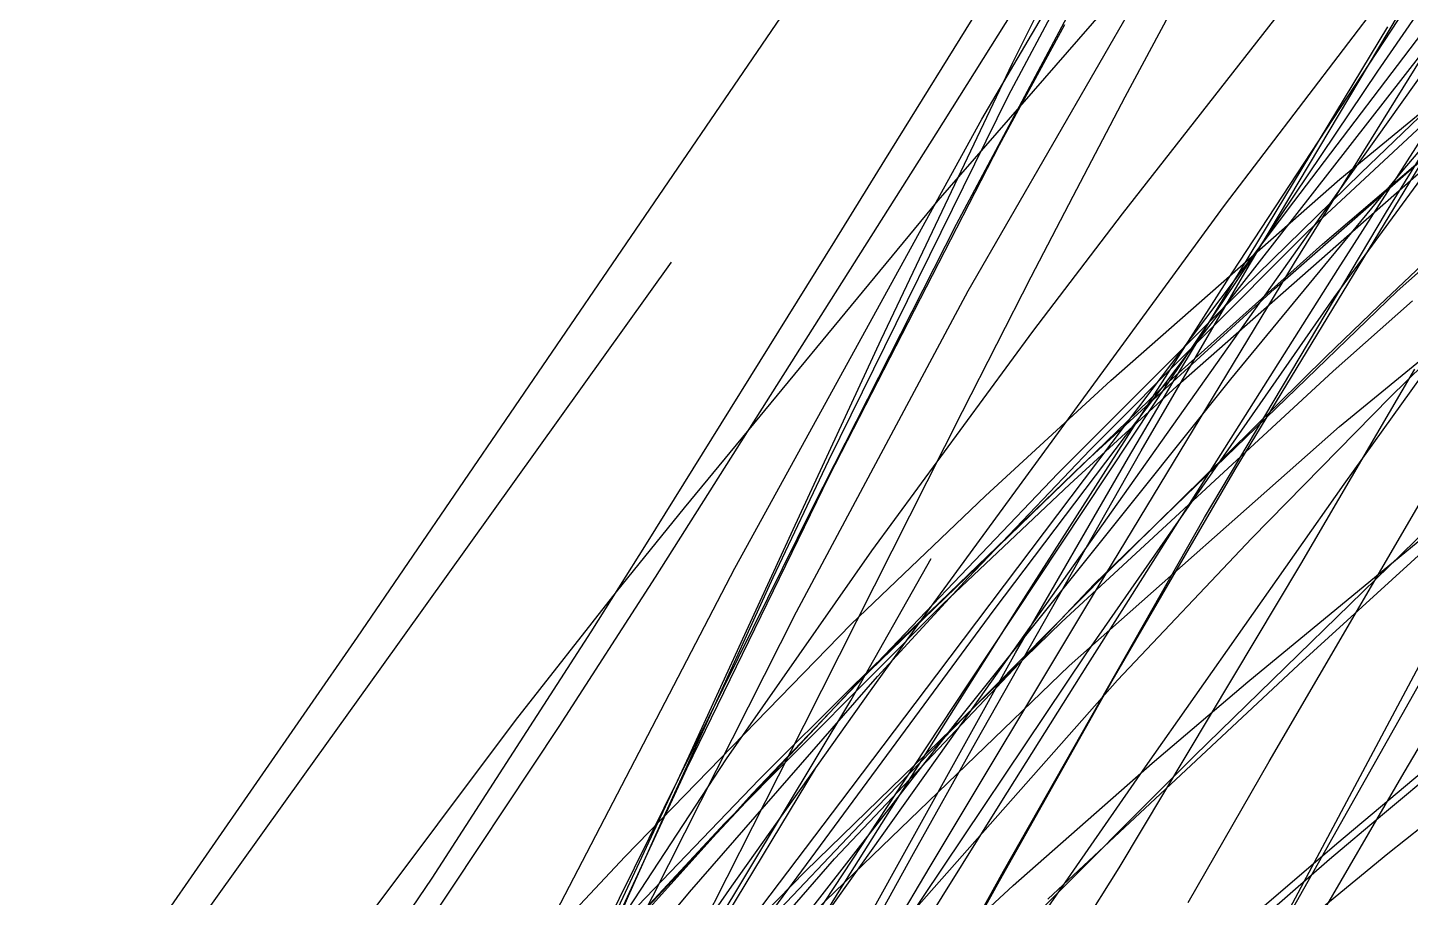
# Model space of a CAD drawing. Header units: metres. Extents: x -233 to 379, y -58 to 1087.
# Drawn here: x 92 to 133.22, y 618.56 to 644.48 of the extents above; entities that cross this region are included whole.
import ezdxf

# ---------------------------------------------------------------- set-up
doc = ezdxf.new("R2010")
doc.units = ezdxf.units.M

msp = doc.modelspace()

# ---------------------------------------------------------------- linework, layer by layer
for p, q in [((124.718, 642.424, -1045.352), (131.968, 655.93, -1049.295)), ((120.444, 641.753, -1047.877), (127.859, 654.344, -1052.333)), ((117.555, 640.528, -1067.955), (124.531, 651.771, -1070.188)), ((120.041, 636.639, -1044.826), (128.763, 651.769, -1049.895)), ((132.248, 643.187, -1051.568), (137.822, 651.269, -1055.63)), ((119.694, 638.623, -1038.594), (126.099, 650.657, -1043.201)), ((121.241, 642.464, -1045.306), (125.396, 650.265, -1047.928)), ((121.358, 643.426, -1052.051), (124.447, 649.648, -1053.668)), ((119.148, 639.335, -1026.492), (127.871, 649.354, -1031.603)), ((131.057, 637.27, -1047.956), (138.299, 648.593, -1050.111)), ((130.948, 636.441, -1051.432), (139.541, 648.184, -1054.177)), ((126.542, 634.706, -1062.08), (136.572, 647.577, -1064.497)), ((129.761, 637.471, -1047.142), (136.154, 647.776, -1051.898)), ((130.168, 638.411, -1008.461), (140.19, 647.745, -1010.7)), ((131.118, 639.963, -1008.189), (140.586, 647.765, -1011.802)), ((119.086, 641.314, -1067.817), (122.865, 647.34, -1069.159)), ((127.684, 639.179, -1059.103), (133.159, 646.374, -1060.491)), ((128.42, 637.414, -1054.963), (133.93, 646.65, -1058.107)), ((129.749, 639.288, -1055.111), (134.484, 645.53, -1058.004)), ((127.911, 637.175, -1049.448), (133.07, 645.044, -1053.358)), ((109.439, 637.44, -1066.731), (114.589, 644.989, -1068.493)), ((124.642, 638.934, -1033.49), (129.363, 644.966, -1036.602)), ((131.038, 639.54, -1055.358), (134.735, 644.745, -1057.776)), ((132.822, 636.63, -1005.936), (142.125, 644.847, -1007.968)), ((133.003, 640.233, -1051.768), (136.951, 644.91, -1052.874)), ((120.969, 640.985, -1045.561), (122.923, 644.573, -1046.851)), ((126.153, 633.928, -1039.506), (132.551, 644.504, -1044.542)), ((132.509, 638.996, -1064.289), (135.876, 644.431, -1065.784)), ((128, 631.311, -1065.123), (135.713, 644.017, -1068.868)), ((117.449, 635.189, -1049.91), (121.358, 643.426, -1052.051)), ((130.605, 638.032, -1009.355), (137.123, 643.597, -1011.811)), ((125.591, 633.283, -1046.737), (132.248, 643.187, -1051.568)), ((126.375, 633.906, -1013.92), (136.619, 642.921, -1016.798)), ((115.881, 631.591, -1041.849), (121.241, 642.464, -1045.306)), ((123.165, 639.455, -1044.499), (124.718, 642.424, -1045.352)), ((129.173, 636.698, -1013.838), (135.676, 642.408, -1015.773)), ((113.082, 628.374, -1043.467), (120.444, 641.753, -1047.877)), ((131.742, 640.142, -1028.954), (133.494, 641.824, -1029.756)), ((110.718, 628.104, -1064.664), (119.086, 641.314, -1067.817)), ((132.292, 636.197, -1025.97), (137.757, 641.387, -1028.431)), ((115.894, 631.111, -1042.16), (120.969, 640.985, -1045.561)), ((116.069, 638.122, -1067.466), (117.555, 640.528, -1067.955)), ((127.865, 634.005, -1050.235), (133.003, 640.233, -1051.768)), ((128.226, 636.712, -1027.378), (131.742, 640.142, -1028.954)), ((124.295, 633.967, -1006.007), (131.118, 639.963, -1008.189)), ((111.58, 630.172, -1022.266), (119.148, 639.335, -1026.492)), ((121.921, 637.052, -1043.815), (123.165, 639.455, -1044.499)), ((124.194, 629.874, -1050.846), (131.038, 639.54, -1055.358)), ((126.7, 635.252, -1053.245), (129.749, 639.288, -1055.111)), ((118.84, 627.095, -1056.325), (127.684, 639.179, -1059.103)), ((121.969, 635.43, -1031.745), (124.642, 638.934, -1033.49)), ((127.084, 629.882, -1061.533), (132.509, 638.996, -1064.289)), ((131.107, 632.59, -1003.429), (139.15, 639.208, -1005.617)), ((115.389, 630.153, -1035.49), (119.694, 638.623, -1038.594)), ((110.448, 629.094, -1065.56), (116.069, 638.122, -1067.466)), ((123.671, 631.898, -1007.527), (130.168, 638.411, -1008.461)), ((125.749, 633.688, -1007.73), (130.605, 638.032, -1009.355)), ((101.833, 626.317, -1064.05), (109.439, 637.44, -1066.731)), ((102.514, 625.365, -1058.313), (111.192, 637.489, -1061.388)), ((123.544, 627.215, -1042.596), (129.761, 637.471, -1047.142)), ((124.625, 627.11, -1046.247), (131.057, 637.27, -1047.956)), ((125.194, 631.868, -1053.047), (128.42, 637.414, -1054.963)), ((131.244, 630.879, -1061.502), (135.79, 637.214, -1063.271)), ((119.872, 633.045, -1042.692), (121.921, 637.052, -1043.815)), ((121.538, 627.213, -1044.633), (127.911, 637.175, -1049.448)), ((114.92, 627.072, -1041.815), (120.041, 636.639, -1044.826)), ((122.712, 631.191, -1025.002), (128.226, 636.712, -1027.378)), ((123.454, 631.47, -1012.494), (129.173, 636.698, -1013.838)), ((123.554, 625.822, -1048.873), (130.948, 636.441, -1051.432)), ((123.801, 627.903, -1004.962), (132.822, 636.63, -1005.936)), ((130.71, 634.677, -1025.274), (132.292, 636.197, -1025.97)), ((130.916, 634.245, -1018.624), (133.279, 636.345, -1019.48)), ((132.616, 633.471, -1007.084), (135.416, 636.225, -1007.719)), ((114.821, 629.521, -1048.449), (117.449, 635.189, -1049.91)), ((117.172, 628.891, -1028.677), (121.969, 635.43, -1031.745)), ((125.528, 633.7, -1052.528), (126.7, 635.252, -1053.245)), ((120.813, 627.133, -1060.37), (126.542, 634.706, -1062.08)), ((124.195, 628.254, -1022.554), (130.71, 634.677, -1025.274)), ((129.958, 628.488, -1045.053), (133.353, 634.305, -1046.062)), ((119.665, 623.741, -1047.553), (127.865, 634.005, -1050.235)), ((120.551, 630.532, -1004.981), (124.295, 633.967, -1006.007)), ((122.825, 626.764, -1016.233), (130.916, 634.245, -1018.624)), ((123.065, 630.876, -1013.172), (126.375, 633.906, -1013.92)), ((124.815, 631.669, -1038.452), (126.153, 633.928, -1039.506)), ((116.788, 625.001, -1005.491), (125.749, 633.688, -1007.73)), ((119.107, 625.197, -1048.607), (125.528, 633.7, -1052.528)), ((128.492, 629.268, -1006.335), (132.616, 633.471, -1007.084)), ((120.031, 624.899, -1042.755), (125.591, 633.283, -1046.737)), ((115.149, 623.689, -1040.218), (119.872, 633.045, -1042.692)), ((123.052, 625.459, -1002.06), (131.107, 632.59, -1003.429)), ((120.043, 628.088, -1007.211), (123.671, 631.898, -1007.527)), ((120.27, 623.188, -1049.982), (125.194, 631.868, -1053.047)), ((114.222, 628.093, -1040.781), (115.881, 631.591, -1041.849)), ((116.616, 624.877, -1011.469), (123.454, 631.47, -1012.494)), ((121.449, 625.853, -1035.805), (124.815, 631.669, -1038.452)), ((128.374, 624.984, -997.02), (136.429, 631.625, -999.071)), ((111.656, 622.397, -1039.374), (115.894, 631.111, -1042.16)), ((113.61, 621.652, -1021.369), (122.712, 631.191, -1025.002)), ((124.332, 625.011, -1063.128), (128, 631.311, -1065.123)), ((133.039, 622.28, -1057.668), (138.17, 631.041, -1060.521)), ((119.293, 627.309, -1012.494), (123.065, 630.876, -1013.172)), ((125.327, 622.456, -1058.924), (131.244, 630.879, -1061.502)), ((126.789, 622.78, -1026.203), (135.118, 630.906, -1029.529)), ((129.889, 625.493, -1028.128), (135.594, 630.702, -1030.242)), ((109.559, 627.664, -1021.17), (111.58, 630.172, -1022.266)), ((116.549, 626.704, -1004.072), (120.551, 630.532, -1004.981)), ((129.01, 622.606, -1058.046), (133.55, 630.389, -1061.311)), ((109.104, 617.44, -1031.354), (115.389, 630.153, -1035.49)), ((120.064, 624.05, -1048.114), (124.194, 629.874, -1050.846)), ((121.092, 619.346, -1057.909), (127.084, 629.882, -1061.533)), ((113.491, 626.634, -1047.711), (114.821, 629.521, -1048.449)), ((108.802, 626.477, -1064.996), (110.448, 629.094, -1065.56)), ((124.489, 625.03, -1005.826), (128.492, 629.268, -1006.335)), ((112.832, 622.688, -1026.003), (117.172, 628.891, -1028.677)), ((116.545, 624.43, -1072.81), (118.932, 628.657, -1074.214)), ((106.475, 615.673, -1039.847), (113.082, 628.374, -1043.467)), ((119.929, 623.942, -1020.875), (124.195, 628.254, -1022.554)), ((124.539, 619.437, -1043.661), (129.958, 628.488, -1045.053)), ((107.85, 623.658, -1063.565), (110.718, 628.104, -1064.664)), ((110.978, 620.983, -1038.751), (114.222, 628.093, -1040.781)), ((116.052, 619.708, -1005.134), (123.801, 627.903, -1004.962)), ((117.334, 625.148, -1007.094), (120.043, 628.088, -1007.211)), ((106.543, 623.833, -1019.586), (109.559, 627.664, -1021.17)), ((112.782, 620.772, -1011.9), (119.293, 627.309, -1012.494)), ((109.96, 617.249, -1039.013), (114.92, 627.072, -1041.815)), ((112.95, 616.462, -1057.436), (120.813, 627.133, -1060.37)), ((117.124, 624.712, -1055.729), (118.84, 627.095, -1056.325)), ((117.868, 621.407, -1041.894), (121.538, 627.213, -1044.633)), ((118.905, 619.481, -1039.296), (123.544, 627.215, -1042.596)), ((123.61, 625.503, -1045.99), (124.625, 627.11, -1046.247)), ((104.064, 619.133, -1063.369), (108.802, 626.477, -1064.996)), ((109.813, 619.782, -1003.166), (116.549, 626.704, -1004.072)), ((111.718, 622.779, -1046.737), (113.491, 626.634, -1047.711)), ((115.194, 619.337, -1014.711), (122.825, 626.764, -1016.233)), ((127.443, 614.136, -1056.125), (134.157, 626.74, -1060.043)), ((94.495, 615.722, -1061.418), (101.833, 626.317, -1064.05)), ((132.389, 621.034, -1023.443), (138.533, 626.176, -1025.766)), ((115.506, 615.151, -1031.256), (121.449, 625.853, -1035.805)), ((118.071, 617.636, -1046.884), (123.554, 625.822, -1048.873)), ((128.64, 616.331, -1055.302), (134.068, 625.946, -1058.508)), ((100.269, 622.231, -1057.553), (102.514, 625.365, -1058.313)), ((114.603, 617.323, -1001.796), (123.052, 625.459, -1002.06)), ((121.045, 621.427, -1045.372), (123.61, 625.503, -1045.99)), ((122.413, 618.503, -1025.705), (129.889, 625.493, -1028.128)), ((109.126, 616.829, -1004.504), (116.788, 625.001, -1005.491)), ((111.737, 618.712, -1007.336), (117.334, 625.148, -1007.094)), ((113.806, 622.069, -1011.212), (116.616, 624.877, -1011.469)), ((116.24, 621.406, -1046.864), (119.107, 625.197, -1048.607)), ((117.1, 616.681, -1005.692), (124.489, 625.03, -1005.826)), ((118.422, 622.463, -1041.614), (120.031, 624.899, -1042.755)), ((120.969, 619.053, -1061.122), (124.332, 625.011, -1063.128)), ((125.528, 622.564, -996.465), (128.374, 624.984, -997.02)), ((109.57, 612.853, -1068.627), (116.545, 624.43, -1072.81)), ((112.995, 618.891, -1054.136), (117.124, 624.712, -1055.729)), ((113.868, 615.335, -1044.034), (120.064, 624.05, -1048.114)), ((101.269, 616.801, -1017.034), (106.543, 623.833, -1019.586)), ((102.944, 616.267, -1061.678), (107.85, 623.658, -1063.565)), ((110.281, 614.102, -1037.976), (115.149, 623.689, -1040.218)), ((113.745, 616.144, -1045.495), (119.665, 623.741, -1047.553)), ((116.988, 620.913, -1019.771), (119.929, 623.942, -1020.875)), ((118.411, 619.865, -1048.794), (120.27, 623.188, -1049.982)), ((131.026, 620.162, -1022.611), (135.033, 623.536, -1024.023)), ((132.544, 619.869, -1011.01), (137.172, 623.537, -1012.931)), ((107.763, 614.322, -1044.697), (111.718, 622.779, -1046.737)), ((119.525, 615.516, -1023.709), (126.789, 622.78, -1026.203)), ((106.81, 611.958, -1036.469), (111.656, 622.397, -1039.374)), ((108.165, 615.562, -1023.329), (112.832, 622.688, -1026.003)), ((108.242, 610.448, -1070.197), (115.488, 622.399, -1075.021)), ((115.261, 617.659, -1039.406), (118.422, 622.463, -1041.614)), ((119.716, 614.369, -1056.205), (125.327, 622.456, -1058.924)), ((121.375, 618.919, -995.922), (125.528, 622.564, -996.465)), ((126.597, 618.412, -1056.224), (129.01, 622.606, -1058.046)), ((92.004, 610.706, -1054.987), (100.269, 622.231, -1057.553)), ((109.706, 617.801, -1011.119), (113.806, 622.069, -1011.212)), ((127.936, 613.548, -1054.599), (133.039, 622.28, -1057.668)), ((105.994, 613.217, -1018.645), (113.61, 621.652, -1021.369)), ((113.886, 618.294, -1045.442), (116.24, 621.406, -1046.864)), ((116.247, 618.827, -1040.695), (117.868, 621.407, -1041.894)), ((117.318, 615.481, -1044.555), (121.045, 621.427, -1045.372)), ((107.733, 615.354, -1011.961), (112.782, 620.772, -1011.9)), ((109.916, 618.609, -1038.103), (110.978, 620.983, -1038.751)), ((113.239, 616.961, -1018.453), (116.988, 620.913, -1019.771)), ((130.813, 619.696, -1022.879), (132.389, 621.034, -1023.443)), ((125.274, 613.896, -1008.463), (132.544, 619.869, -1011.01)), ((128.1, 617.657, -1021.656), (131.026, 620.162, -1022.611)), ((107.868, 617.7, -1003.017), (109.813, 619.782, -1003.166)), ((109.559, 612.25, -1006.225), (116.052, 619.708, -1005.134)), ((115.502, 613.767, -1036.955), (118.905, 619.481, -1039.296)), ((115.761, 615.067, -1047.062), (118.411, 619.865, -1048.794)), ((126.377, 615.853, -1021.437), (130.813, 619.696, -1022.879)), ((96.682, 608.291, -1060.867), (104.064, 619.133, -1063.369)), ((110.126, 614.182, -1014.152), (115.194, 619.337, -1014.711)), ((116.984, 607.432, -1042.324), (124.539, 619.437, -1043.661)), ((118.214, 614.148, -1055.968), (121.092, 619.346, -1057.909)), ((119.06, 615.604, -1059.909), (120.969, 619.053, -1061.122)), ((110.754, 615.697, -1053.199), (112.995, 618.891, -1054.136)), ((110.806, 617.613, -1007.415), (111.737, 618.712, -1007.336)), ((113.2, 613.944, -1038.489), (116.247, 618.827, -1040.695)), ((114.643, 612.664, -995.89), (121.375, 618.919, -995.922)), ((105.333, 608.023, -1035.657), (109.916, 618.609, -1038.103))]:
    msp.add_line(p, q)

doc.saveas('drawing.dxf')
